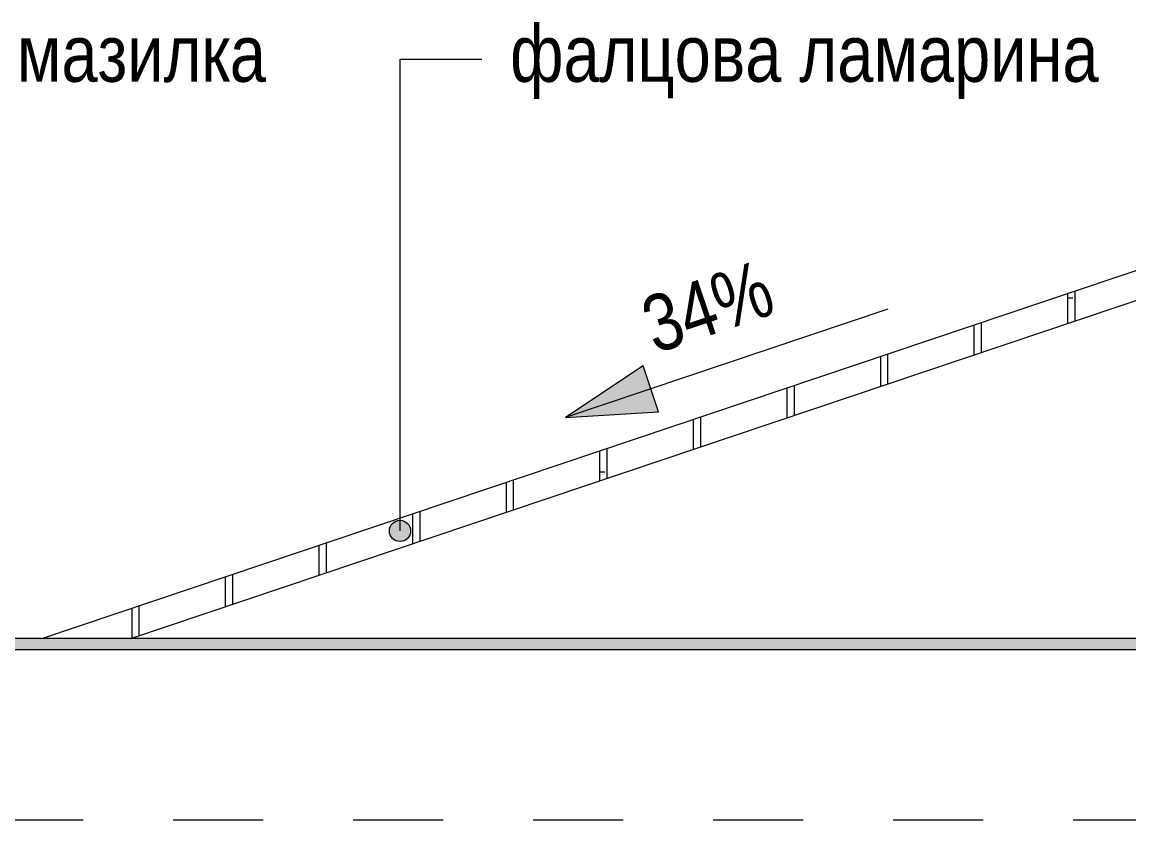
# Model space of a CAD drawing. Header units: centimetres. Extents: x 0 to 25250, y 0 to 2250.
# Drawn here: x 21928.2 to 22123.5, y 852.9 to 993.7 of the extents above; entities that cross this region are included whole.
import ezdxf

# ---------------------------------------------------------------- set-up
doc = ezdxf.new("R2010")
doc.units = ezdxf.units.CM
doc.linetypes.add('24-View-3$0$Dash', pattern=[31.75, 15.875, -15.875])
for name, color, linetype, lineweight in [('A-FLOR-LEVL', 7, 'Continuous', 9), ('A-ROOF', 7, 'Continuous', 9), ('A-ROOF-PATT', 7, 'Continuous', 9), ('A-WALL', 7, 'Continuous', 9), ('A-WALL-PATT', 7, 'Continuous', 9), ('G-ANNO-DIMS', 7, 'Continuous', 9), ('G-ANNO-TEXT', 7, 'Continuous', 9)]:
    doc.layers.add(name, color=color, linetype=linetype, lineweight=lineweight)
doc.styles.add('24-View-3$0$Arial Narrow', font='ARIALN.TTF', dxfattribs={"height": 10})
doc.styles.add('24-View-3$0$Arial Narrow_2', font='ARIALN.TTF', dxfattribs={"height": 10})

msp = doc.modelspace()

# ---------------------------------------------------------------- hatches: boundary and pattern name
at = {"layer": 'A-ROOF-PATT', "true_color": 0x8b8b8b}
h = msp.add_hatch(dxfattribs=at)
h.set_pattern_fill('FP3_32', color=252, style=0, pattern_type=2)
h.set_pattern_definition([(0, (20874.446, 852.922), (16.51, 30.709), [0.8382, -15.672]), (90, (20857.936, 852.922), (-16.51, 30.709), [30.709, 0]), (90, (20859.206, 852.922), (-16.51, 30.709), [30.709, 0])])
h.paths.add_polyline_path([(21931.72, 884.92), (21947.4, 884.92), (22232.08, 980.73), (22232.08, 986), (21963.9, 895.75)])
at = {"layer": 'A-WALL-PATT', "lineweight": 5, "true_color": 0xebebeb}
msp.add_hatch(color=7, dxfattribs=at).paths.add_polyline_path([(22083.34, 882.92), (22182.08, 882.92), (22182.08, 884.92), (21824.08, 884.92), (21824.08, 882.92), (22075.88, 882.92)])
at = {"layer": 'G-ANNO-DIMS'}
msp.add_hatch(color=256, dxfattribs=at).paths.add_polyline_path([(22024.1, 923.92), (22040.5, 924.96), (22037.79, 933.02)])
at = {"layer": 'G-ANNO-TEXT'}
h = msp.add_hatch(color=256, dxfattribs=at)
edge = h.paths.add_edge_path()
edge.add_arc((21994.89, 903.92), 1.88, 0, 360)

# ---------------------------------------------------------------- linework, layer by layer
at = {"layer": 'A-FLOR-LEVL', "linetype": '24-View-3$0$Dash'}
msp.add_line((20875.39, 852.92), (22739.49, 852.92), dxfattribs=at)
at = {"layer": 'A-ROOF'}
for p, q in [((21931.72, 884.92), (22232.08, 986)), ((21947.4, 884.92), (22232.08, 980.73))]:
    msp.add_line(p, q, dxfattribs=at)
at = {"layer": 'A-WALL'}
for p, q in [((22182.08, 884.92), (21522.08, 884.92)), ((22182.08, 882.92), (21522.08, 882.92))]:
    msp.add_line(p, q, dxfattribs=at)
at = {"layer": 'G-ANNO-DIMS'}
for p, q in [((22080.97, 943.06), (22024.1, 923.92)), ((22037.79, 933.02), (22024.1, 923.92)), ((22040.5, 924.96), (22037.79, 933.02)), ((22024.1, 923.92), (22040.5, 924.96))]:
    msp.add_line(p, q, dxfattribs=at)
at = {"layer": 'G-ANNO-TEXT'}
for p, q in [((21994.89, 987.16), (22009.31, 987.16)), ((21994.89, 903.92), (21994.89, 987.16))]:
    msp.add_line(p, q, dxfattribs=at)
msp.add_circle((21994.89, 903.92), 1.88, dxfattribs=at)

# ---------------------------------------------------------------- texts
at = {"layer": 'G-ANNO-DIMS', "insert": (22036.7, 944.61), "char_height": 10, "width": 27.5081, "attachment_point": 1, "rotation": 18.6, "line_spacing_factor": 0.974696, "style": '24-View-3$0$Arial Narrow'}
msp.add_mtext('34%', dxfattribs=at)
at = {"layer": 'G-ANNO-TEXT', "char_height": 10, "attachment_point": 1, "line_spacing_factor": 0.949189, "style": '24-View-3$0$Arial Narrow_2'}
for s, insert, width in [('\\pt15,30,45,60,75,90,105,120,135,150,165,180,195,210,225,240,255,270,285,300,315,330,345,360,375,390,405,420,435,450,465,480;{\\fArial Narrow|b0|i0|c204|p34;фалцова ламарина}', (22014.31, 993.17), 106.8), ('\\pt15,30,45,60,75,90,105,120,135,150,165,180,195,210,225,240,255,270,285,300,315,330,345,360,375,390,405,420,435,450,465,480;{\\fArial Narrow|b0|i0|c204|p34;минерална мазилка цвят бял}', (21865.01, 993.17), 112.8)]:
    msp.add_mtext(s, dxfattribs=dict(at, insert=insert, width=width))

doc.saveas('drawing.dxf')
